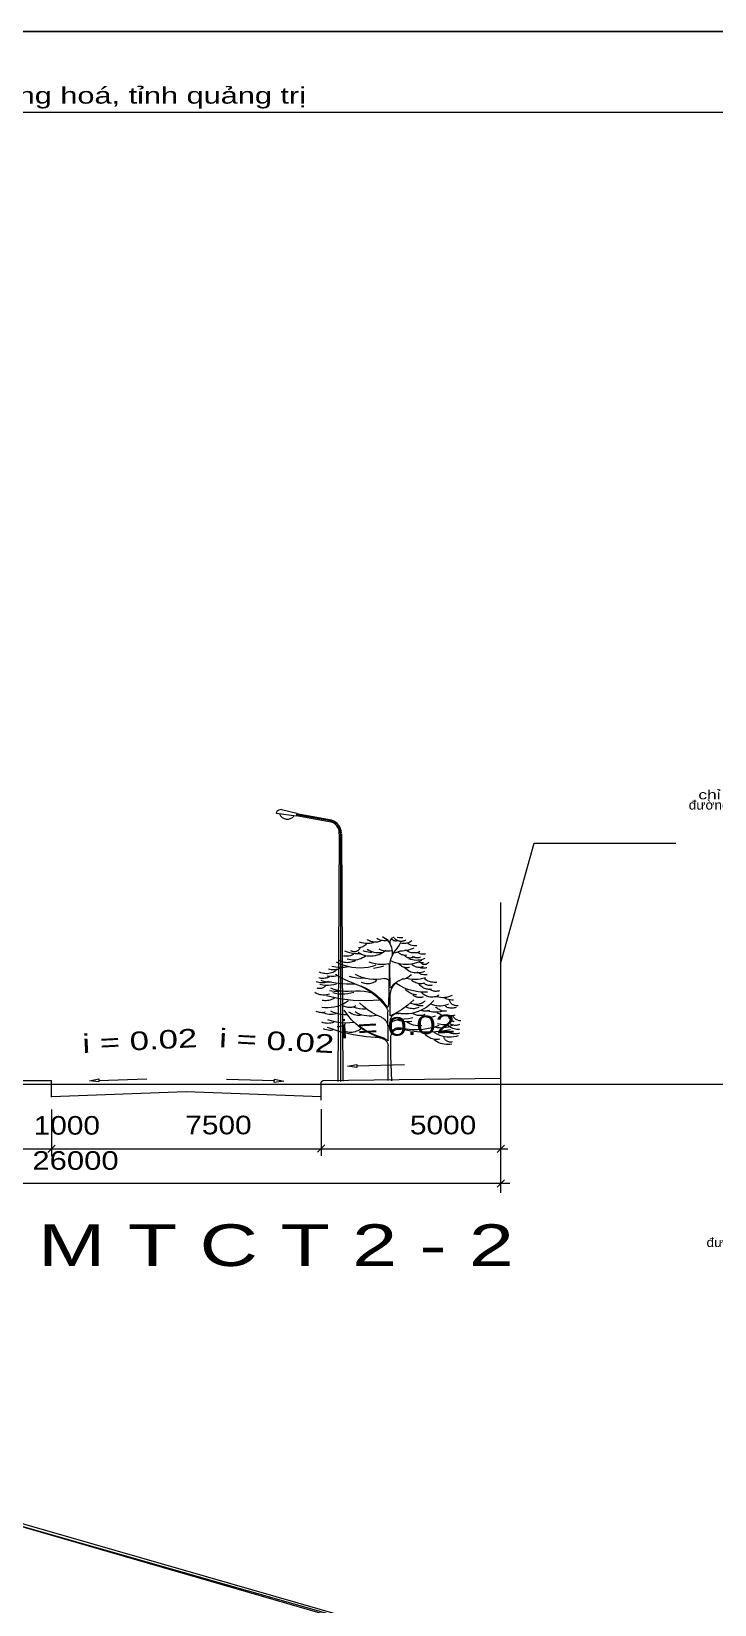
# Model space of a CAD drawing. Header units: metres. Extents: x 532950 to 537618, y 1849954 to 1853119.
# Drawn here: x 535561 to 535865, y 1851976 to 1852676 of the extents above; entities that cross this region are included whole.
import ezdxf

# ---------------------------------------------------------------- set-up
doc = ezdxf.new("R2010")
doc.units = ezdxf.units.M
doc.header["$LTSCALE"] = 3.1
for name, color, linetype, lineweight in [('1', 7, 'Continuous', 13), ('16', 7, 'Continuous', 13), ('2', 7, 'Continuous', 13), ('46', 7, 'Continuous', 13), ('55', 7, 'Continuous', 13), ('57', 7, 'Continuous', 13), ('58', 7, 'Continuous', 13), ('59', 7, 'Continuous', 13), ('60', 7, 'Continuous', 13)]:
    doc.layers.add(name, color=color, linetype=linetype, lineweight=lineweight)

msp = doc.modelspace()

# ---------------------------------------------------------------- linework, layer by layer
at = {"layer": '1'}
for p, q in [((535720.96, 1852250.75), (535720.83, 1852259.43)), ((535720.95, 1852238.28), (535720.95, 1852246.71)), ((535720.12, 1852227.23), (535720, 1852239.71)), ((535721.22, 1852231.49), (535721.12, 1852235.82))]:
    msp.add_line(p, q, dxfattribs=at)
for points in [[(535710.47, 1852269.9), (535710.09, 1852269.57), (535709.68, 1852269.27), (535709.24, 1852269), (535708.79, 1852268.77), (535708.32, 1852268.58), (535707.83, 1852268.43), (535707.33, 1852268.32), (535706.83, 1852268.25)], [(535713.65, 1852270.49), (535712.77, 1852270.3), (535711.87, 1852270.19), (535710.97, 1852270.15), (535710.06, 1852270.18), (535709.17, 1852270.29), (535708.28, 1852270.47), (535707.41, 1852270.73)], [(535716.83, 1852271.32), (535716.34, 1852271.12), (535715.83, 1852270.96), (535715.32, 1852270.86), (535714.8, 1852270.79), (535714.27, 1852270.77), (535713.75, 1852270.8), (535713.23, 1852270.88), (535712.71, 1852271), (535712.21, 1852271.16), (535711.73, 1852271.37), (535711.27, 1852271.62), (535710.83, 1852271.9)], [(535719.77, 1852271.55), (535719.23, 1852271.46), (535718.68, 1852271.42), (535718.13, 1852271.43), (535717.59, 1852271.49), (535717.05, 1852271.6), (535716.52, 1852271.75), (535716.01, 1852271.96), (535715.53, 1852272.2), (535715.06, 1852272.49)], [(535717.53, 1852273.32), (535718.21, 1852272.9), (535718.87, 1852272.47), (535719.53, 1852272.02)], [(535719.06, 1852272.49), (535719.63, 1852271.91), (535720.14, 1852271.28), (535720.59, 1852270.61), (535720.98, 1852269.9), (535721.3, 1852269.15), (535721.56, 1852268.39), (535721.75, 1852267.6), (535721.86, 1852266.79), (535721.9, 1852265.98), (535721.87, 1852265.17), (535721.77, 1852264.37)], [(535720.94, 1852270.49), (535720.94, 1852270.72), (535720.95, 1852270.94), (535720.99, 1852271.16), (535721.04, 1852271.38), (535721.12, 1852271.59), (535721.21, 1852271.8), (535721.32, 1852272), (535721.44, 1852272.18), (535721.59, 1852272.36), (535721.74, 1852272.52), (535721.92, 1852272.66), (535722.1, 1852272.79), (535722.29, 1852272.91), (535722.5, 1852273), (535722.71, 1852273.08)], [(535724.59, 1852271.55), (535724.39, 1852271.46), (535724.19, 1852271.4), (535723.98, 1852271.35), (535723.76, 1852271.32), (535723.55, 1852271.3), (535723.33, 1852271.31), (535723.12, 1852271.34), (535722.9, 1852271.39), (535722.7, 1852271.45), (535722.5, 1852271.54), (535722.31, 1852271.64), (535722.13, 1852271.76), (535721.96, 1852271.89), (535721.8, 1852272.04), (535721.66, 1852272.2), (535721.53, 1852272.37)], [(535728, 1852271.79), (535727.72, 1852271.61), (535727.43, 1852271.46), (535727.12, 1852271.34), (535726.81, 1852271.24), (535726.48, 1852271.17), (535726.16, 1852271.13), (535725.83, 1852271.12), (535725.5, 1852271.14), (535725.17, 1852271.18), (535724.85, 1852271.26), (535724.54, 1852271.36), (535724.23, 1852271.49), (535723.94, 1852271.64), (535723.66, 1852271.82), (535723.4, 1852272.02), (535723.16, 1852272.25), (535722.94, 1852272.49)], [(535725.53, 1852270.61), (535724.96, 1852269.45), (535724.3, 1852268.35), (535723.54, 1852267.32)], [(535726.59, 1852272.73), (535725.76, 1852272.69), (535724.94, 1852272.73), (535724.12, 1852272.85)], [(535730.71, 1852271.32), (535730.27, 1852271.03), (535729.82, 1852270.78), (535729.34, 1852270.57), (535728.85, 1852270.41), (535728.34, 1852270.29), (535727.83, 1852270.22), (535727.31, 1852270.19), (535726.79, 1852270.2), (535726.27, 1852270.27), (535725.77, 1852270.37)], [(535732.82, 1852269.2), (535732.15, 1852269.18), (535731.49, 1852269.23), (535730.82, 1852269.34), (535730.18, 1852269.51), (535729.55, 1852269.73), (535728.94, 1852270.02)], [(535714.68, 1852260.49), (535712.95, 1852259.96), (535711.19, 1852259.58), (535709.39, 1852259.34), (535707.58, 1852259.25), (535705.77, 1852259.32), (535703.98, 1852259.53), (535702.2, 1852259.9), (535700.47, 1852260.41), (535698.78, 1852261.07), (535697.16, 1852261.86)], [(535705.34, 1852262.44), (535704.79, 1852262.19), (535704.22, 1852261.99), (535703.64, 1852261.83), (535703.05, 1852261.72), (535702.45, 1852261.67), (535701.85, 1852261.66), (535701.25, 1852261.71), (535700.66, 1852261.81), (535700.08, 1852261.96), (535699.51, 1852262.16), (535698.96, 1852262.4), (535698.43, 1852262.69), (535697.93, 1852263.03)], [(535704.75, 1852265.37), (535704.23, 1852265.1), (535703.7, 1852264.89), (535703.14, 1852264.71), (535702.58, 1852264.59), (535702, 1852264.52), (535701.42, 1852264.49), (535700.85, 1852264.51), (535700.27, 1852264.59)], [(535707.89, 1852265.66), (535706.68, 1852265.58), (535705.47, 1852265.61), (535704.27, 1852265.76), (535703.09, 1852266.01), (535701.94, 1852266.37), (535700.83, 1852266.84)], [(535710.01, 1852264.59), (535709.37, 1852264.14), (535708.69, 1852263.75), (535707.97, 1852263.42), (535707.23, 1852263.16), (535706.47, 1852262.96), (535705.7, 1852262.83), (535704.92, 1852262.77), (535704.13, 1852262.78), (535703.35, 1852262.86), (535702.58, 1852263.01), (535701.83, 1852263.22)], [(535707.65, 1852268.14), (535707.53, 1852267.92), (535707.38, 1852267.71), (535707.23, 1852267.51), (535707.05, 1852267.33), (535706.86, 1852267.16), (535706.65, 1852267.01), (535706.44, 1852266.88), (535706.21, 1852266.77), (535705.97, 1852266.68), (535705.73, 1852266.61), (535705.48, 1852266.56), (535705.23, 1852266.54), (535704.97, 1852266.53), (535704.72, 1852266.55), (535704.47, 1852266.59), (535704.23, 1852266.65), (535703.99, 1852266.73), (535703.75, 1852266.84), (535703.53, 1852266.96)], [(535719.06, 1852267.08), (535718.37, 1852266.52), (535717.64, 1852266.03), (535716.86, 1852265.6), (535716.05, 1852265.23), (535715.22, 1852264.94), (535714.36, 1852264.73), (535713.48, 1852264.58), (535712.6, 1852264.52), (535711.71, 1852264.52), (535710.83, 1852264.61), (535709.96, 1852264.77), (535709.11, 1852265), (535708.28, 1852265.31), (535707.47, 1852265.69), (535706.71, 1852266.13)], [(535712.83, 1852266.25), (535712.03, 1852266.25), (535711.24, 1852266.33), (535710.46, 1852266.47), (535709.69, 1852266.68), (535708.94, 1852266.96)], [(535718, 1852266.25), (535717.17, 1852266.11), (535716.33, 1852266.03), (535715.48, 1852266.04), (535714.64, 1852266.11), (535713.81, 1852266.26), (535713, 1852266.48), (535712.2, 1852266.77), (535711.44, 1852267.12), (535710.71, 1852267.55)], [(535720.17, 1852261.11), (535718.74, 1852260.91), (535717.3, 1852260.84), (535715.86, 1852260.9), (535714.44, 1852261.09), (535713.03, 1852261.42), (535711.66, 1852261.87)], [(535721.62, 1852266.92), (535720.91, 1852266.79), (535720.2, 1852266.73), (535719.48, 1852266.73), (535718.77, 1852266.79), (535718.07, 1852266.91), (535717.37, 1852267.09), (535716.7, 1852267.32), (535716.05, 1852267.62)], [(535720.83, 1852259.43), (535720.86, 1852260.49), (535720.98, 1852261.55), (535721.2, 1852262.59), (535721.5, 1852263.61), (535721.89, 1852264.6), (535722.36, 1852265.55), (535722.91, 1852266.46), (535723.54, 1852267.32)], [(535734.94, 1852262.6), (535733.87, 1852262.07), (535732.76, 1852261.62), (535731.61, 1852261.27), (535730.44, 1852261.02), (535729.26, 1852260.87), (535728.06, 1852260.82), (535726.86, 1852260.87), (535725.68, 1852261.02), (535724.5, 1852261.27), (535723.36, 1852261.62), (535722.25, 1852262.07), (535721.18, 1852262.6)], [(535723.06, 1852266.02), (535723.89, 1852266.37), (535724.75, 1852266.65), (535725.62, 1852266.87), (535726.51, 1852267.01), (535727.41, 1852267.08)], [(535728.24, 1852264.96), (535727.87, 1852264.92), (535727.51, 1852264.92), (535727.14, 1852264.95), (535726.78, 1852265.01), (535726.43, 1852265.1), (535726.08, 1852265.22), (535725.75, 1852265.38), (535725.43, 1852265.56), (535725.13, 1852265.76), (535724.85, 1852266), (535724.59, 1852266.25)], [(535731.53, 1852268.14), (535730.75, 1852267.78), (535729.94, 1852267.5), (535729.11, 1852267.29), (535728.27, 1852267.14), (535727.41, 1852267.08)], [(535731.65, 1852264.25), (535731.4, 1852264.1), (535731.13, 1852263.98), (535730.86, 1852263.88), (535730.58, 1852263.8), (535730.29, 1852263.75), (535730, 1852263.73), (535729.71, 1852263.73), (535729.42, 1852263.76), (535729.13, 1852263.81), (535728.85, 1852263.89), (535728.58, 1852263.99), (535728.32, 1852264.12), (535728.07, 1852264.27), (535727.83, 1852264.44), (535727.61, 1852264.63), (535727.41, 1852264.84)], [(535734.23, 1852266.61), (535733.79, 1852266.4), (535733.32, 1852266.23), (535732.85, 1852266.11), (535732.36, 1852266.02), (535731.87, 1852265.98), (535731.38, 1852265.98), (535730.89, 1852266.02), (535730.41, 1852266.11), (535729.93, 1852266.23), (535729.47, 1852266.4), (535729.02, 1852266.6), (535728.59, 1852266.84)], [(535736.47, 1852263.54), (535735.71, 1852263.24), (535734.93, 1852263), (535734.13, 1852262.83), (535733.31, 1852262.73), (535732.5, 1852262.7), (535731.68, 1852262.75), (535730.87, 1852262.86), (535730.07, 1852263.05), (535729.29, 1852263.31)], [(535734.47, 1852264.02), (535734.15, 1852263.92), (535733.82, 1852263.85), (535733.49, 1852263.81), (535733.15, 1852263.8), (535732.82, 1852263.82), (535732.48, 1852263.86), (535732.16, 1852263.93), (535731.84, 1852264.03), (535731.53, 1852264.16), (535731.23, 1852264.31), (535730.94, 1852264.49)], [(535736.71, 1852265.55), (535736.32, 1852265.47), (535735.93, 1852265.42), (535735.54, 1852265.41), (535735.15, 1852265.43), (535734.76, 1852265.48), (535734.38, 1852265.57), (535734, 1852265.69), (535733.64, 1852265.84), (535733.29, 1852266.02)], [(535735.82, 1852261.62), (535735.45, 1852261.6), (535735.07, 1852261.61), (535734.71, 1852261.65), (535734.34, 1852261.72), (535733.98, 1852261.82), (535733.63, 1852261.95)], [(535738.12, 1852261.9), (535738.02, 1852261.74), (535737.91, 1852261.59), (535737.79, 1852261.45), (535737.65, 1852261.33), (535737.51, 1852261.21), (535737.36, 1852261.11), (535737.19, 1852261.02), (535737.02, 1852260.95), (535736.85, 1852260.89), (535736.67, 1852260.85), (535736.49, 1852260.83), (535736.3, 1852260.82), (535736.12, 1852260.82), (535735.93, 1852260.85), (535735.75, 1852260.89), (535735.58, 1852260.94), (535735.41, 1852261.01), (535735.24, 1852261.1), (535735.09, 1852261.2), (535734.94, 1852261.31)], [(535694.1, 1852255.41), (535693.6, 1852255.17), (535693.08, 1852254.98), (535692.55, 1852254.83), (535692.01, 1852254.73), (535691.46, 1852254.67), (535690.9, 1852254.66), (535690.35, 1852254.69), (535689.81, 1852254.77), (535689.27, 1852254.9)], [(535697.48, 1852258.67), (535697.02, 1852258.27), (535696.53, 1852257.91), (535696.01, 1852257.6), (535695.47, 1852257.33), (535694.9, 1852257.11), (535694.32, 1852256.94), (535693.72, 1852256.82), (535693.12, 1852256.76), (535692.51, 1852256.74), (535691.91, 1852256.78), (535691.31, 1852256.87), (535690.72, 1852257.01), (535690.14, 1852257.2), (535689.59, 1852257.44)], [(535697.53, 1852255.79), (535696.03, 1852255.58), (535694.52, 1852255.52), (535693.02, 1852255.6)], [(535699.18, 1852259.41), (535698.66, 1852259.13), (535698.13, 1852258.89), (535697.57, 1852258.7), (535697, 1852258.56), (535696.42, 1852258.46), (535695.84, 1852258.42), (535695.25, 1852258.44), (535694.66, 1852258.5), (535694.09, 1852258.61), (535693.52, 1852258.78)], [(535702.48, 1852259.8), (535700.61, 1852259.57), (535698.72, 1852259.53), (535696.84, 1852259.67), (535694.99, 1852259.99)], [(535705.24, 1852252.31), (535702.27, 1852253.45), (535699.39, 1852254.81), (535696.63, 1852256.38)], [(535709.66, 1852254.71), (535707.94, 1852254.68), (535706.22, 1852254.8), (535704.53, 1852255.06), (535702.86, 1852255.47)], [(535718.42, 1852254.58), (535716.78, 1852254.32), (535715.12, 1852254.2), (535713.47, 1852254.22), (535711.81, 1852254.38), (535710.18, 1852254.69), (535708.58, 1852255.13), (535707.03, 1852255.71), (535705.53, 1852256.42)], [(535717.99, 1852260.1), (535716.53, 1852259.64), (535715.04, 1852259.32), (535713.51, 1852259.13)], [(535718.42, 1852254.58), (535718.58, 1852254.61), (535718.74, 1852254.62), (535718.9, 1852254.61), (535719.06, 1852254.6), (535719.22, 1852254.57), (535719.38, 1852254.52), (535719.53, 1852254.46), (535719.68, 1852254.39), (535719.82, 1852254.31), (535719.95, 1852254.21), (535720.07, 1852254.1), (535720.18, 1852253.99), (535720.28, 1852253.86), (535720.37, 1852253.73), (535720.45, 1852253.58), (535720.52, 1852253.43)], [(535720.17, 1852261.11), (535720.19, 1852261.11), (535720.22, 1852261.11), (535720.25, 1852261.11), (535720.28, 1852261.11), (535720.31, 1852261.1), (535720.33, 1852261.1), (535720.36, 1852261.09), (535720.39, 1852261.07), (535720.41, 1852261.06), (535720.43, 1852261.04), (535720.45, 1852261.02), (535720.47, 1852261), (535720.49, 1852260.98), (535720.51, 1852260.95), (535720.52, 1852260.93), (535720.53, 1852260.9), (535720.54, 1852260.87), (535720.54, 1852260.85), (535720.55, 1852260.82), (535720.55, 1852260.79)], [(535720.55, 1852260.79), (535720.5, 1852256.21), (535720.43, 1852251.62), (535720.36, 1852247.04)], [(535729.65, 1852259.54), (535729.25, 1852259.46), (535728.86, 1852259.41), (535728.45, 1852259.39), (535728.05, 1852259.41), (535727.65, 1852259.47), (535727.26, 1852259.56), (535726.88, 1852259.68), (535726.51, 1852259.84), (535726.16, 1852260.03), (535725.82, 1852260.25), (535725.5, 1852260.5), (535725.21, 1852260.77), (535724.94, 1852261.07)], [(535730.32, 1852256.36), (535730.01, 1852256), (535729.67, 1852255.67), (535729.31, 1852255.37), (535728.92, 1852255.11), (535728.52, 1852254.87), (535728.09, 1852254.67), (535727.65, 1852254.51), (535727.2, 1852254.39), (535726.74, 1852254.3), (535726.27, 1852254.25)], [(535736.22, 1852257.73), (535735.6, 1852257.49), (535734.96, 1852257.29), (535734.31, 1852257.16), (535733.65, 1852257.07), (535732.98, 1852257.05), (535732.32, 1852257.08), (535731.66, 1852257.17), (535731, 1852257.31), (535730.37, 1852257.51), (535729.75, 1852257.77), (535729.16, 1852258.07), (535728.59, 1852258.43), (535728.06, 1852258.83), (535727.56, 1852259.27)], [(535736.71, 1852254.9), (535735.56, 1852254.55), (535734.39, 1852254.3), (535733.2, 1852254.15), (535732, 1852254.12), (535730.8, 1852254.19), (535729.62, 1852254.37), (535728.45, 1852254.66)], [(535735.74, 1852259.92), (535735.38, 1852259.78), (535735, 1852259.67), (535734.62, 1852259.59), (535734.24, 1852259.54), (535733.85, 1852259.53), (535733.46, 1852259.55), (535733.07, 1852259.61), (535732.7, 1852259.7), (535732.33, 1852259.83), (535731.97, 1852259.98), (535731.63, 1852260.17), (535731.3, 1852260.38), (535731, 1852260.63), (535730.72, 1852260.89)], [(535737.41, 1852256.25), (535736.92, 1852256.2), (535736.42, 1852256.2), (535735.93, 1852256.24), (535735.44, 1852256.33), (535734.96, 1852256.45), (535734.5, 1852256.62), (535734.05, 1852256.82), (535733.62, 1852257.07), (535733.21, 1852257.35), (535732.82, 1852257.66)], [(535737.29, 1852259.42), (535736.95, 1852259.31), (535736.6, 1852259.22), (535736.24, 1852259.17), (535735.87, 1852259.15), (535735.51, 1852259.16), (535735.15, 1852259.21), (535734.8, 1852259.29), (535734.45, 1852259.4), (535734.12, 1852259.54)], [(535694.04, 1852247.63), (535693.44, 1852247.44), (535692.83, 1852247.3), (535692.2, 1852247.22), (535691.58, 1852247.19), (535690.95, 1852247.21), (535690.32, 1852247.28), (535689.71, 1852247.41), (535689.11, 1852247.58), (535688.52, 1852247.81), (535687.96, 1852248.09), (535687.42, 1852248.41)], [(535693.59, 1852253.31), (535693, 1852253.08), (535692.39, 1852252.89), (535691.76, 1852252.76), (535691.13, 1852252.69), (535690.49, 1852252.67), (535689.86, 1852252.7), (535689.23, 1852252.79), (535688.61, 1852252.93), (535688, 1852253.12)], [(535692.25, 1852251.4), (535692.04, 1852251.16), (535691.8, 1852250.94), (535691.54, 1852250.74), (535691.27, 1852250.57), (535690.98, 1852250.42), (535690.68, 1852250.3), (535690.37, 1852250.21), (535690.05, 1852250.14), (535689.73, 1852250.11), (535689.4, 1852250.1), (535689.08, 1852250.12), (535688.76, 1852250.17), (535688.44, 1852250.25)], [(535697.14, 1852252.16), (535695.93, 1852251.84), (535694.7, 1852251.63), (535693.45, 1852251.54), (535692.19, 1852251.55), (535690.95, 1852251.67), (535689.71, 1852251.91)], [(535694.67, 1852253.12), (535694.03, 1852253.03), (535693.39, 1852253.01), (535692.74, 1852253.04), (535692.11, 1852253.13), (535691.48, 1852253.28), (535690.87, 1852253.49), (535690.29, 1852253.75)], [(535705.4, 1852252.1), (535701.59, 1852252.04), (535697.78, 1852252.36), (535694.03, 1852253.05)], [(535699.3, 1852248.99), (535698.25, 1852248.84), (535697.19, 1852248.79), (535696.13, 1852248.83), (535695.08, 1852248.96), (535694.04, 1852249.19)], [(535703.97, 1852248.99), (535702.38, 1852248.87), (535700.79, 1852248.89), (535699.21, 1852249.05), (535697.64, 1852249.35), (535696.11, 1852249.79), (535694.62, 1852250.36)], [(535704.75, 1852248.41), (535703.44, 1852248.05), (535702.11, 1852247.81), (535700.77, 1852247.67), (535699.41, 1852247.64), (535698.06, 1852247.72), (535696.72, 1852247.91), (535695.4, 1852248.21)], [(535703.97, 1852248.99), (535705.78, 1852249.14), (535707.59, 1852249.13), (535709.39, 1852248.97), (535711.18, 1852248.67), (535712.93, 1852248.21)], [(535705.24, 1852252.31), (535707.65, 1852251.37), (535709.97, 1852250.2), (535712.17, 1852248.82), (535714.24, 1852247.25), (535716.15, 1852245.49), (535717.89, 1852243.56), (535719.44, 1852241.49)], [(535707.96, 1852251.36), (535709.93, 1852250.49), (535711.81, 1852249.45), (535713.59, 1852248.25), (535715.26, 1852246.9), (535716.81, 1852245.41), (535718.22, 1852243.8), (535719.49, 1852242.06)], [(535715.07, 1852253.87), (535714.68, 1852253.52), (535714.26, 1852253.21), (535713.81, 1852252.93), (535713.34, 1852252.7), (535712.84, 1852252.52), (535712.34, 1852252.37), (535711.82, 1852252.27), (535711.3, 1852252.22), (535710.77, 1852252.22), (535710.25, 1852252.26), (535709.73, 1852252.35), (535709.23, 1852252.49), (535708.73, 1852252.67), (535708.26, 1852252.89)], [(535720.95, 1852246.71), (535720.98, 1852247.43), (535721.08, 1852248.13), (535721.23, 1852248.83), (535721.45, 1852249.51), (535721.72, 1852250.17), (535722.05, 1852250.8), (535722.44, 1852251.4), (535722.88, 1852251.96), (535723.36, 1852252.49), (535723.89, 1852252.96), (535724.46, 1852253.4), (535725.06, 1852253.77), (535725.7, 1852254.1), (535726.36, 1852254.37)], [(535721.56, 1852250.6), (535721.55, 1852250.57), (535721.53, 1852250.55), (535721.51, 1852250.53), (535721.49, 1852250.51), (535721.47, 1852250.49), (535721.45, 1852250.48), (535721.42, 1852250.46), (535721.4, 1852250.45), (535721.37, 1852250.44), (535721.34, 1852250.44), (535721.31, 1852250.43), (535721.29, 1852250.43), (535721.26, 1852250.43), (535721.23, 1852250.44), (535721.2, 1852250.44), (535721.18, 1852250.45), (535721.15, 1852250.46), (535721.12, 1852250.47), (535721.1, 1852250.49), (535721.08, 1852250.5), (535721.06, 1852250.52), (535721.04, 1852250.54), (535721.02, 1852250.57), (535721, 1852250.59), (535720.99, 1852250.61), (535720.98, 1852250.64), (535720.97, 1852250.67), (535720.96, 1852250.69), (535720.96, 1852250.72), (535720.96, 1852250.75)], [(535721.56, 1852250.6), (535721.89, 1852251.13), (535722.27, 1852251.63), (535722.68, 1852252.1), (535723.14, 1852252.52), (535723.64, 1852252.9), (535724.16, 1852253.24), (535724.72, 1852253.53), (535725.3, 1852253.77)], [(535737.61, 1852248.51), (535735.51, 1852248.51), (535733.42, 1852248.7), (535731.35, 1852249.07), (535729.33, 1852249.64), (535727.36, 1852250.39), (535725.48, 1852251.31), (535723.68, 1852252.4)], [(535732.75, 1852247.37), (535732.18, 1852247.41), (535731.62, 1852247.5), (535731.07, 1852247.64), (535730.53, 1852247.82), (535730.01, 1852248.05), (535729.52, 1852248.32), (535729.04, 1852248.63), (535728.6, 1852248.99), (535728.19, 1852249.38), (535727.81, 1852249.8)], [(535736.23, 1852252.48), (535735.69, 1852252.36), (535735.14, 1852252.3), (535734.59, 1852252.28), (535734.04, 1852252.31), (535733.49, 1852252.39), (535732.96, 1852252.53), (535732.43, 1852252.7), (535731.93, 1852252.93), (535731.45, 1852253.19), (535730.99, 1852253.5), (535730.56, 1852253.85)], [(535739.23, 1852249.8), (535738.74, 1852249.77), (535738.25, 1852249.77), (535737.76, 1852249.81), (535737.28, 1852249.9), (535736.81, 1852250.02), (535736.35, 1852250.19), (535735.9, 1852250.39), (535735.47, 1852250.63), (535735.07, 1852250.91), (535734.69, 1852251.21), (535734.33, 1852251.55), (535734.01, 1852251.92), (535733.72, 1852252.31)], [(535742.71, 1852247.13), (535742.19, 1852246.88), (535741.66, 1852246.67), (535741.11, 1852246.51), (535740.55, 1852246.4), (535739.98, 1852246.34), (535739.41, 1852246.33), (535738.84, 1852246.37), (535738.27, 1852246.47), (535737.72, 1852246.61), (535737.18, 1852246.8), (535736.66, 1852247.04), (535736.16, 1852247.32), (535735.7, 1852247.65), (535735.26, 1852248.02), (535734.85, 1852248.43)], [(535739.71, 1852251.59), (535739.37, 1852251.52), (535739.03, 1852251.48), (535738.69, 1852251.47), (535738.35, 1852251.49), (535738.01, 1852251.54), (535737.67, 1852251.62), (535737.35, 1852251.73), (535737.03, 1852251.86), (535736.73, 1852252.02), (535736.44, 1852252.2), (535736.16, 1852252.41), (535735.91, 1852252.64)], [(535741.76, 1852252.89), (535741.11, 1852252.85), (535740.46, 1852252.86), (535739.82, 1852252.92), (535739.19, 1852253.05), (535738.56, 1852253.23), (535737.96, 1852253.46), (535737.38, 1852253.74), (535736.83, 1852254.07), (535736.3, 1852254.45)], [(535742.95, 1852249.16), (535742.58, 1852249.04), (535742.21, 1852248.96), (535741.82, 1852248.91), (535741.44, 1852248.89), (535741.05, 1852248.9), (535740.67, 1852248.95), (535740.29, 1852249.03), (535739.92, 1852249.14), (535739.56, 1852249.28), (535739.22, 1852249.46), (535738.89, 1852249.66), (535738.58, 1852249.88)], [(535702.41, 1852244.7), (535701.26, 1852243.91), (535700.04, 1852243.23), (535698.77, 1852242.66), (535697.45, 1852242.21), (535696.09, 1852241.87), (535694.71, 1852241.66), (535693.32, 1852241.58), (535691.92, 1852241.62), (535690.53, 1852241.78)], [(535696.38, 1852246.07), (535695.88, 1852245.74), (535695.36, 1852245.45), (535694.82, 1852245.21), (535694.26, 1852245.02), (535693.68, 1852244.87), (535693.09, 1852244.77), (535692.5, 1852244.73), (535691.9, 1852244.74), (535691.31, 1852244.79), (535690.73, 1852244.9)], [(535716.53, 1852245), (535710.51, 1852244.67), (535704.47, 1852244.87), (535698.48, 1852245.6), (535692.58, 1852246.86)], [(535705.74, 1852242.44), (535705.27, 1852242.21), (535704.78, 1852242.02), (535704.27, 1852241.87), (535703.76, 1852241.77), (535703.24, 1852241.72), (535702.71, 1852241.71), (535702.18, 1852241.75), (535701.66, 1852241.83), (535701.15, 1852241.96), (535700.66, 1852242.13), (535700.18, 1852242.34)], [(535709.97, 1852241), (535708.62, 1852241.03), (535707.29, 1852241.19), (535705.97, 1852241.47), (535704.69, 1852241.86)], [(535717.07, 1852237.35), (535714.93, 1852238.31), (535712.88, 1852239.44), (535710.93, 1852240.74), (535709.09, 1852242.19), (535707.38, 1852243.79)], [(535719.44, 1852241.49), (535719.58, 1852241.26), (535719.7, 1852241.02), (535719.81, 1852240.77), (535719.89, 1852240.51), (535719.95, 1852240.24), (535719.98, 1852239.98), (535720, 1852239.71)], [(535720.08, 1852242.21), (535720.07, 1852242.18), (535720.07, 1852242.15), (535720.06, 1852242.13), (535720.05, 1852242.1), (535720.03, 1852242.08), (535720.02, 1852242.05), (535720, 1852242.03), (535719.98, 1852242.01), (535719.96, 1852241.99), (535719.94, 1852241.97), (535719.91, 1852241.96), (535719.89, 1852241.95), (535719.86, 1852241.93), (535719.84, 1852241.93), (535719.81, 1852241.92), (535719.78, 1852241.92), (535719.75, 1852241.92), (535719.72, 1852241.92), (535719.69, 1852241.92), (535719.67, 1852241.93), (535719.64, 1852241.94), (535719.61, 1852241.95), (535719.59, 1852241.96), (535719.57, 1852241.98), (535719.54, 1852242), (535719.52, 1852242.02), (535719.5, 1852242.04), (535719.49, 1852242.06)], [(535720.36, 1852247.04), (535720.31, 1852245.43), (535720.21, 1852243.82), (535720.08, 1852242.21)], [(535731.53, 1852245.11), (535728.86, 1852242.8), (535725.99, 1852240.74), (535722.95, 1852238.95)], [(535740.39, 1852244.9), (535739.43, 1852243.82), (535738.38, 1852242.82), (535737.25, 1852241.92), (535736.04, 1852241.13), (535734.77, 1852240.45), (535733.44, 1852239.88), (535732.06, 1852239.43), (535730.65, 1852239.11), (535729.22, 1852238.91), (535727.78, 1852238.84), (535726.33, 1852238.89), (535724.9, 1852239.08)], [(535733.8, 1852241.7), (535733.27, 1852241.51), (535732.73, 1852241.35), (535732.17, 1852241.25), (535731.61, 1852241.19), (535731.04, 1852241.18), (535730.48, 1852241.22), (535729.92, 1852241.3), (535729.37, 1852241.44), (535728.83, 1852241.62), (535728.31, 1852241.84), (535727.81, 1852242.11)], [(535736.55, 1852244.54), (535736.16, 1852244.22), (535735.74, 1852243.94), (535735.29, 1852243.69), (535734.83, 1852243.49), (535734.35, 1852243.32), (535733.86, 1852243.19), (535733.36, 1852243.11), (535732.85, 1852243.07), (535732.35, 1852243.08), (535731.84, 1852243.12), (535731.34, 1852243.21), (535730.85, 1852243.34), (535730.38, 1852243.52), (535729.92, 1852243.73)], [(535735.74, 1852246.4), (535735.38, 1852246.28), (535735.01, 1852246.2), (535734.64, 1852246.14), (535734.26, 1852246.12), (535733.88, 1852246.12), (535733.5, 1852246.17), (535733.13, 1852246.24), (535732.76, 1852246.34), (535732.4, 1852246.47), (535732.06, 1852246.64), (535731.73, 1852246.83), (535731.42, 1852247.05), (535731.13, 1852247.29)], [(535735.66, 1852242.51), (535735.19, 1852242.46), (535734.72, 1852242.44), (535734.25, 1852242.46), (535733.78, 1852242.52), (535733.32, 1852242.61), (535732.87, 1852242.75), (535732.43, 1852242.92)], [(535747.01, 1852243.15), (535746.18, 1852242.84), (535745.32, 1852242.61), (535744.45, 1852242.45), (535743.56, 1852242.37), (535742.67, 1852242.37), (535741.79, 1852242.45), (535740.91, 1852242.61), (535740.06, 1852242.84), (535739.22, 1852243.15)], [(535746.04, 1852240.03), (535745.56, 1852240.01), (535745.08, 1852240.03), (535744.61, 1852240.09), (535744.14, 1852240.2), (535743.69, 1852240.34), (535743.25, 1852240.53), (535742.82, 1852240.75), (535742.42, 1852241.01), (535742.04, 1852241.3), (535741.69, 1852241.62), (535741.37, 1852241.98)], [(535748.62, 1852247.05), (535747.79, 1852246.69), (535746.93, 1852246.42), (535746.04, 1852246.22), (535745.15, 1852246.11), (535744.25, 1852246.08), (535743.34, 1852246.13), (535742.45, 1852246.27), (535741.57, 1852246.48)], [(535749.18, 1852245.02), (535748.44, 1852245.03), (535747.7, 1852245.1), (535746.97, 1852245.23), (535746.26, 1852245.42), (535745.56, 1852245.68), (535744.89, 1852246)], [(535750.32, 1852241.78), (535749.91, 1852241.63), (535749.48, 1852241.51), (535749.05, 1852241.44), (535748.6, 1852241.4), (535748.16, 1852241.39), (535747.72, 1852241.43), (535747.28, 1852241.51), (535746.86, 1852241.62), (535746.44, 1852241.77), (535746.04, 1852241.95), (535745.65, 1852242.17)], [(535751.21, 1852242.43), (535750.89, 1852242.42), (535750.57, 1852242.43), (535750.25, 1852242.47), (535749.94, 1852242.53), (535749.63, 1852242.63), (535749.34, 1852242.75), (535749.05, 1852242.89), (535748.78, 1852243.06), (535748.52, 1852243.25), (535748.29, 1852243.47), (535748.07, 1852243.7), (535747.87, 1852243.95), (535747.7, 1852244.22), (535747.55, 1852244.51), (535747.42, 1852244.8), (535747.32, 1852245.11)], [(535692.02, 1852239.56), (535691.52, 1852239.47), (535691.02, 1852239.41), (535690.52, 1852239.4), (535690.02, 1852239.43), (535689.52, 1852239.5), (535689.03, 1852239.61), (535688.55, 1852239.76), (535688.08, 1852239.94)], [(535695.95, 1852235.14), (535695.3, 1852234.93), (535694.63, 1852234.78), (535693.95, 1852234.69), (535693.27, 1852234.66), (535692.58, 1852234.69), (535691.9, 1852234.78), (535691.23, 1852234.93), (535690.58, 1852235.14)], [(535696.91, 1852238.89), (535696.16, 1852238.71), (535695.39, 1852238.61), (535694.61, 1852238.58), (535693.84, 1852238.62), (535693.07, 1852238.73), (535692.31, 1852238.9), (535691.58, 1852239.15), (535690.87, 1852239.46)], [(535705.07, 1852235.05), (535703.09, 1852234.83), (535701.09, 1852234.77), (535699.1, 1852234.88), (535697.12, 1852235.16), (535695.17, 1852235.6), (535693.27, 1852236.2)], [(535701.81, 1852238.5), (535700.57, 1852238.5), (535699.33, 1852238.6), (535698.11, 1852238.81), (535696.91, 1852239.12), (535695.74, 1852239.53), (535694.61, 1852240.04)], [(535701.14, 1852234.57), (535700.83, 1852234.29), (535700.51, 1852234.03), (535700.16, 1852233.81), (535699.8, 1852233.61), (535699.42, 1852233.45), (535699.03, 1852233.32), (535698.63, 1852233.22), (535698.22, 1852233.15), (535697.81, 1852233.12), (535697.39, 1852233.13)], [(535717.45, 1852228.04), (535714.9, 1852228.87), (535712.44, 1852229.94), (535710.09, 1852231.23), (535707.86, 1852232.72), (535705.77, 1852234.41), (535703.85, 1852236.29), (535702.11, 1852238.33), (535700.56, 1852240.52)], [(535707.76, 1852238.12), (535707.07, 1852238.12), (535706.39, 1852238.17), (535705.71, 1852238.29), (535705.04, 1852238.45), (535704.39, 1852238.68), (535703.76, 1852238.95), (535703.15, 1852239.28), (535702.58, 1852239.66)], [(535714.96, 1852238.22), (535713.87, 1852237.99), (535712.77, 1852237.87), (535711.66, 1852237.85), (535710.55, 1852237.93), (535709.46, 1852238.1), (535708.38, 1852238.37), (535707.33, 1852238.74), (535706.32, 1852239.2), (535705.36, 1852239.75)], [(535717.07, 1852237.35), (535717.46, 1852237.17), (535717.83, 1852236.96), (535718.18, 1852236.72), (535718.51, 1852236.45), (535718.81, 1852236.14), (535719.09, 1852235.81), (535719.33, 1852235.46), (535719.54, 1852235.09), (535719.71, 1852234.7), (535719.85, 1852234.29), (535719.96, 1852233.88), (535720.02, 1852233.46), (535720.05, 1852233.03)], [(535721.5, 1852238.05), (535721.48, 1852238.03), (535721.45, 1852238.01), (535721.43, 1852238), (535721.4, 1852237.98), (535721.38, 1852237.97), (535721.35, 1852237.97), (535721.32, 1852237.96), (535721.3, 1852237.96), (535721.27, 1852237.96), (535721.24, 1852237.96), (535721.21, 1852237.96), (535721.19, 1852237.97), (535721.16, 1852237.98), (535721.13, 1852237.99), (535721.11, 1852238), (535721.09, 1852238.02), (535721.06, 1852238.03), (535721.04, 1852238.05), (535721.02, 1852238.07), (535721.01, 1852238.1), (535720.99, 1852238.12), (535720.98, 1852238.14), (535720.97, 1852238.17), (535720.96, 1852238.2), (535720.96, 1852238.22), (535720.95, 1852238.25), (535720.95, 1852238.28)], [(535721.11, 1852234.76), (535721.46, 1852235.08), (535721.84, 1852235.36), (535722.23, 1852235.61), (535722.65, 1852235.82), (535723.09, 1852236), (535723.53, 1852236.14), (535723.99, 1852236.25), (535724.46, 1852236.31), (535724.93, 1852236.34), (535725.4, 1852236.32)], [(535721.12, 1852235.82), (535721.12, 1852236.11), (535721.16, 1852236.39), (535721.21, 1852236.67), (535721.29, 1852236.94), (535721.4, 1852237.21), (535721.52, 1852237.46), (535721.67, 1852237.71), (535721.84, 1852237.94), (535722.03, 1852238.15), (535722.24, 1852238.34), (535722.46, 1852238.52), (535722.7, 1852238.68), (535722.95, 1852238.81), (535723.21, 1852238.92), (535723.49, 1852239.01), (535723.76, 1852239.07), (535724.05, 1852239.11), (535724.33, 1852239.13), (535724.62, 1852239.11), (535724.9, 1852239.08)], [(535721.5, 1852238.05), (535721.78, 1852238.3), (535722.09, 1852238.53), (535722.42, 1852238.72), (535722.76, 1852238.89), (535723.12, 1852239.03), (535723.48, 1852239.14), (535723.86, 1852239.21), (535724.24, 1852239.25), (535724.62, 1852239.26), (535725, 1852239.23), (535725.38, 1852239.17), (535725.75, 1852239.07), (535726.11, 1852238.95)], [(535730.65, 1852235.54), (535729.76, 1852235.4), (535728.85, 1852235.34), (535727.95, 1852235.35), (535727.04, 1852235.43), (535726.15, 1852235.59), (535725.28, 1852235.82), (535724.42, 1852236.13)], [(535731.04, 1852237.1), (535729.18, 1852236.73), (535727.29, 1852236.47), (535725.4, 1852236.32)], [(535742.71, 1852233.65), (535740.4, 1852232.87), (535738.03, 1852232.29), (535735.62, 1852231.93), (535733.18, 1852231.77), (535730.74, 1852231.83), (535728.31, 1852232.1), (535725.92, 1852232.58)], [(535735.13, 1852233.59), (535734.18, 1852233.55), (535733.23, 1852233.58), (535732.28, 1852233.7), (535731.35, 1852233.9), (535730.44, 1852234.18), (535729.56, 1852234.53), (535728.71, 1852234.96)], [(535736.5, 1852238.66), (535736.11, 1852238.48), (535735.71, 1852238.32), (535735.3, 1852238.21), (535734.88, 1852238.13), (535734.45, 1852238.08), (535734.02, 1852238.08), (535733.6, 1852238.11), (535733.18, 1852238.18), (535732.76, 1852238.28), (535732.36, 1852238.43), (535731.97, 1852238.6), (535731.59, 1852238.81), (535731.24, 1852239.05)], [(535738.44, 1852240.42), (535738.11, 1852240.28), (535737.77, 1852240.17), (535737.41, 1852240.09), (535737.05, 1852240.04), (535736.69, 1852240.03), (535736.33, 1852240.04), (535735.97, 1852240.09), (535735.62, 1852240.17), (535735.27, 1852240.28), (535734.94, 1852240.42)], [(535741.17, 1852237.88), (535740.63, 1852237.67), (535740.07, 1852237.5), (535739.51, 1852237.38), (535738.93, 1852237.3), (535738.35, 1852237.28), (535737.77, 1852237.3), (535737.19, 1852237.38), (535736.62, 1852237.5), (535736.06, 1852237.67), (535735.52, 1852237.88)], [(535744.09, 1852240.03), (535743.3, 1852239.81), (535742.5, 1852239.66), (535741.68, 1852239.58), (535740.86, 1852239.57), (535740.05, 1852239.63), (535739.24, 1852239.76), (535738.44, 1852239.96), (535737.67, 1852240.22)], [(535748.54, 1852233.74), (535747.68, 1852233.34), (535746.78, 1852233.02), (535745.86, 1852232.79), (535744.92, 1852232.63), (535743.97, 1852232.57), (535743.02, 1852232.59), (535742.07, 1852232.7), (535741.14, 1852232.89), (535740.23, 1852233.17)], [(535749.74, 1852238.27), (535748.87, 1852238.07), (535747.98, 1852237.94), (535747.09, 1852237.89), (535746.19, 1852237.92), (535745.3, 1852238.03), (535744.43, 1852238.22), (535743.57, 1852238.49), (535742.74, 1852238.83), (535741.95, 1852239.25)], [(535747.87, 1852234.51), (535747.17, 1852234.3), (535746.46, 1852234.15), (535745.73, 1852234.06), (535745.01, 1852234.03), (535744.28, 1852234.06), (535743.55, 1852234.15), (535742.84, 1852234.3), (535742.14, 1852234.51)], [(535751.88, 1852231.93), (535751.26, 1852231.91), (535750.64, 1852231.94), (535750.03, 1852232.03), (535749.43, 1852232.17), (535748.84, 1852232.37), (535748.27, 1852232.61), (535747.72, 1852232.91), (535747.21, 1852233.26), (535746.73, 1852233.65)], [(535749.55, 1852235.35), (535749.27, 1852235.41), (535749.01, 1852235.49), (535748.75, 1852235.6), (535748.5, 1852235.73), (535748.27, 1852235.88), (535748.04, 1852236.06), (535747.84, 1852236.25), (535747.65, 1852236.45), (535747.48, 1852236.68), (535747.33, 1852236.91), (535747.2, 1852237.16), (535747.1, 1852237.42), (535747.01, 1852237.69)], [(535751.88, 1852234.13), (535751.53, 1852233.99), (535751.17, 1852233.88), (535750.8, 1852233.8), (535750.42, 1852233.75), (535750.04, 1852233.74), (535749.67, 1852233.75), (535749.29, 1852233.8), (535748.92, 1852233.89), (535748.56, 1852234), (535748.21, 1852234.14), (535747.87, 1852234.32)], [(535752.47, 1852235.74), (535752.11, 1852235.76), (535751.75, 1852235.81), (535751.4, 1852235.89), (535751.06, 1852236.01), (535750.73, 1852236.15), (535750.42, 1852236.32), (535750.12, 1852236.53), (535749.84, 1852236.75), (535749.58, 1852237), (535749.35, 1852237.28), (535749.14, 1852237.57), (535748.96, 1852237.88)], [(535695.47, 1852231.59), (535694.76, 1852231.53), (535694.04, 1852231.53), (535693.32, 1852231.59), (535692.62, 1852231.72), (535691.92, 1852231.91), (535691.25, 1852232.17)], [(535716.3, 1852228.23), (535710.4, 1852228.63), (535704.55, 1852229.51), (535698.79, 1852230.89), (535693.17, 1852232.74)], [(535708.24, 1852232.45), (535707.73, 1852232.04), (535707.18, 1852231.68), (535706.6, 1852231.37), (535706, 1852231.11), (535705.38, 1852230.9), (535704.74, 1852230.74), (535704.09, 1852230.65), (535703.43, 1852230.61), (535702.78, 1852230.62), (535702.12, 1852230.7), (535701.48, 1852230.83), (535700.85, 1852231.01)], [(535717.46, 1852228.42), (535714.82, 1852229.25), (535712.26, 1852230.31), (535709.8, 1852231.58), (535707.45, 1852233.06)], [(535716.3, 1852228.23), (535716.64, 1852228.2), (535716.98, 1852228.15), (535717.31, 1852228.07), (535717.63, 1852227.96), (535717.95, 1852227.82), (535718.25, 1852227.66), (535718.53, 1852227.47), (535718.8, 1852227.26), (535719.05, 1852227.02), (535719.27, 1852226.77), (535719.48, 1852226.49), (535719.65, 1852226.2), (535719.81, 1852225.9), (535719.93, 1852225.58), (535720.03, 1852225.25), (535720.1, 1852224.92), (535720.14, 1852224.58)], [(535717.46, 1852228.42), (535717.8, 1852228.3), (535718.13, 1852228.15), (535718.45, 1852227.97), (535718.75, 1852227.77), (535719.04, 1852227.54), (535719.3, 1852227.29), (535719.54, 1852227.02)], [(535720.12, 1852227.23), (535720.12, 1852227.2), (535720.11, 1852227.17), (535720.11, 1852227.14), (535720.1, 1852227.12), (535720.09, 1852227.09), (535720.07, 1852227.07), (535720.06, 1852227.04), (535720.04, 1852227.02), (535720.02, 1852227), (535720, 1852226.98), (535719.98, 1852226.96), (535719.96, 1852226.95), (535719.93, 1852226.93), (535719.9, 1852226.92), (535719.88, 1852226.91), (535719.85, 1852226.91), (535719.82, 1852226.9), (535719.79, 1852226.9), (535719.76, 1852226.9), (535719.74, 1852226.91), (535719.71, 1852226.91), (535719.68, 1852226.92), (535719.66, 1852226.93), (535719.63, 1852226.95), (535719.61, 1852226.96), (535719.58, 1852226.98), (535719.56, 1852227), (535719.54, 1852227.02)], [(535721.79, 1852231.28), (535721.77, 1852231.26), (535721.74, 1852231.24), (535721.72, 1852231.23), (535721.7, 1852231.21), (535721.67, 1852231.2), (535721.64, 1852231.19), (535721.62, 1852231.18), (535721.59, 1852231.18), (535721.56, 1852231.17), (535721.53, 1852231.17), (535721.5, 1852231.18), (535721.47, 1852231.18), (535721.45, 1852231.19), (535721.42, 1852231.2), (535721.39, 1852231.21), (535721.37, 1852231.22), (535721.35, 1852231.24), (535721.32, 1852231.26), (535721.3, 1852231.28), (535721.29, 1852231.3), (535721.27, 1852231.33), (535721.25, 1852231.35), (535721.24, 1852231.38), (535721.23, 1852231.4), (535721.23, 1852231.43), (535721.22, 1852231.46), (535721.22, 1852231.49)], [(535721.31, 1852228.52), (535721.32, 1852228.83), (535721.36, 1852229.14), (535721.43, 1852229.45), (535721.52, 1852229.75), (535721.64, 1852230.04), (535721.78, 1852230.31), (535721.95, 1852230.58), (535722.13, 1852230.83), (535722.34, 1852231.06), (535722.57, 1852231.27), (535722.82, 1852231.46), (535723.08, 1852231.63), (535723.35, 1852231.78), (535723.64, 1852231.9), (535723.94, 1852232), (535724.24, 1852232.07), (535724.55, 1852232.12), (535724.86, 1852232.14), (535725.17, 1852232.13), (535725.48, 1852232.09), (535725.79, 1852232.03)], [(535721.7, 1852209.11), (535721.31, 1852220.14), (535721.31, 1852228.52)], [(535721.79, 1852231.28), (535722.03, 1852231.54), (535722.29, 1852231.77), (535722.57, 1852231.98), (535722.87, 1852232.16), (535723.18, 1852232.32), (535723.51, 1852232.45), (535723.84, 1852232.56), (535724.18, 1852232.63), (535724.53, 1852232.68), (535724.88, 1852232.7), (535725.23, 1852232.69), (535725.58, 1852232.65), (535725.92, 1852232.58)], [(535747.8, 1852231.84), (535743.43, 1852231.05), (535739, 1852230.68), (535734.56, 1852230.72), (535730.14, 1852231.17), (535725.79, 1852232.03)], [(535743.12, 1852227.55), (535742.55, 1852227.45), (535741.98, 1852227.41), (535741.4, 1852227.41), (535740.83, 1852227.46), (535740.26, 1852227.56), (535739.7, 1852227.72), (535739.16, 1852227.91), (535738.64, 1852228.16), (535738.14, 1852228.45), (535737.66, 1852228.78), (535737.22, 1852229.15), (535736.81, 1852229.56), (535736.44, 1852230), (535736.11, 1852230.47)], [(535751.3, 1852229.11), (535750.31, 1852228.81), (535749.29, 1852228.61), (535748.25, 1852228.49), (535747.22, 1852228.46), (535746.18, 1852228.52), (535745.15, 1852228.66), (535744.14, 1852228.9), (535743.15, 1852229.22), (535742.19, 1852229.62), (535741.27, 1852230.11), (535740.39, 1852230.67)], [(535748.38, 1852225.4), (535747.56, 1852225.28), (535746.73, 1852225.22), (535745.9, 1852225.24), (535745.08, 1852225.34), (535744.27, 1852225.5), (535743.47, 1852225.74), (535742.7, 1852226.05), (535741.96, 1852226.42), (535741.25, 1852226.86), (535740.59, 1852227.35)], [(535748.58, 1852226.38), (535748.3, 1852226.33), (535748.01, 1852226.31), (535747.73, 1852226.32), (535747.45, 1852226.34), (535747.17, 1852226.4), (535746.9, 1852226.47), (535746.63, 1852226.57), (535746.38, 1852226.69), (535746.13, 1852226.83), (535745.9, 1852227), (535745.68, 1852227.18), (535745.48, 1852227.38), (535745.3, 1852227.6), (535745.14, 1852227.83), (535745, 1852228.07), (535744.87, 1852228.33)], [(535751.89, 1852230.28), (535751.39, 1852230.13), (535750.89, 1852230.02), (535750.38, 1852229.95), (535749.87, 1852229.92), (535749.35, 1852229.94), (535748.84, 1852230.01), (535748.33, 1852230.11), (535747.84, 1852230.26), (535747.36, 1852230.45), (535746.9, 1852230.68), (535746.46, 1852230.95), (535746.04, 1852231.25)], [(535720.08, 1852209.21), (535720.17, 1852221.43), (535720.14, 1852224.58)]]:
    msp.add_lwpolyline(points, dxfattribs=at)
at = {"layer": '16'}
for p, q in [((535670.42, 1852328.06), (535670.53, 1852329.01)), ((535670.42, 1852328.06), (535670.53, 1852329.01)), ((535679.19, 1852326.89), (535670.42, 1852328.06)), ((535679.19, 1852326.89), (535670.42, 1852328.06)), ((535672.57, 1852329.86), (535679.4, 1852328.29)), ((535679.4, 1852328.29), (535679.19, 1852326.89)), ((535693.85, 1852324.4), (535679.22, 1852327.1)), ((535693.85, 1852324.4), (535679.22, 1852327.1)), ((535694.4, 1852324.74), (535679.29, 1852327.53)), ((535694.4, 1852324.74), (535679.29, 1852327.53)), ((535694.94, 1852325.08), (535679.35, 1852327.95)), ((535694.94, 1852325.08), (535679.35, 1852327.95)), ((535698.29, 1852319.04), (535697.65, 1852208.82)), ((535698.84, 1852319.41), (535698.84, 1852208.84)), ((535699.38, 1852319.04), (535699.99, 1852208.86)), ((535706.12, 1852215.67), (535727.41, 1852216.32)), ((536153.25, 1852207.45), (534427.56, 1852207.45)), ((535591.34, 1852209.26), (535612.63, 1852209.9)), ((535669.44, 1852209.04), (535648.16, 1852209.68)), ((535770.19, 1852210.29), (535770.19, 1852159.2)), ((535570.24, 1852196.27), (535570.24, 1852175.47)), ((535570.24, 1852195.26), (535570.24, 1852178.6)), ((535570.24, 1852194.94), (535570.24, 1852175.47)), ((535690.34, 1852196.42), (535690.34, 1852175.62)), ((535690.34, 1852195.41), (535690.34, 1852178.75)), ((535690.34, 1852195.08), (535690.34, 1852175.62)), ((535350.24, 1852178.75), (535773.44, 1852178.75)), ((535568.6, 1852177.11), (535571.87, 1852180.39)), ((535688.7, 1852177.26), (535691.98, 1852180.54)), ((535768.56, 1852177.11), (535771.83, 1852180.39)), ((535768.56, 1852161.66), (535771.83, 1852164.94)), ((535774.26, 1852163.3), (535350.24, 1852163.3))]:
    msp.add_line(p, q, dxfattribs=at)
for points in [[(535672.57, 1852329.86), (535679.4, 1852328.29), (535679.19, 1852326.89)], [(535770.19, 1852261.2), (535785.11, 1852314.89), (535848.21, 1852314.89)]]:
    msp.add_lwpolyline(points, dxfattribs=at)
for points in [[(535706.14, 1852214.98), (535701.94, 1852215.55), (535706.1, 1852216.37)], [(535591.36, 1852208.56), (535587.16, 1852209.13), (535591.32, 1852209.95)], [(535669.47, 1852209.74), (535673.62, 1852208.91), (535669.42, 1852208.34)]]:
    msp.add_lwpolyline(points, close=True, dxfattribs=at)
for centre, radius, start, end in [((535673.04, 1852325.88), 4.01, 96.64851, 128.7356), ((535675.23, 1852329.46), 3.9, 203.70147, 321.11937), ((535693.82, 1852319.74), 5.03, 356.21118, 83.35008), ((535693.09, 1852319.17), 6.2, 2.14341, 72.59156), ((535693.44, 1852319.54), 4.88, 354.10771, 85.12279)]:
    msp.add_arc(centre, radius, start, end, dxfattribs=at)
at = {"layer": '2'}
msp.add_line((535770.19, 1852288.48), (535770.19, 1852210.34), dxfattribs=at)
at = {"layer": '46'}
msp.add_lwpolyline([(536109.48, 1851795.17), (535864.17, 1851843.17), (535520.05, 1851920.07), (535411.01, 1851934.63), (535398.77, 1851936.67), (535386.69, 1851939.49), (535356.76, 1851947.51), (535338.86, 1851951.47), (535320.68, 1851953.83), (535280.13, 1851957.3), (535241.11, 1851963.93), (535240.72, 1851964.76), (535240.42, 1851965.63), (535240.2, 1851966.52), (535240.06, 1851967.43), (535240, 1851968.35), (535240.03, 1851969.27), (535240.14, 1851970.18), (535240.34, 1851971.08), (535240.61, 1851971.95), (535284.26, 1852090.56), (536115.57, 1851851.29)], dxfattribs=at)
at = {"layer": '55'}
msp.add_lwpolyline([(534435.03, 1852302.36), (534325.72, 1852049.19), (534353.84, 1851932.14), (534451.76, 1851760.49), (534494.46, 1851609.32), (534521.83, 1851454.43), (534874.06, 1851297.73), (534980.01, 1851227.29), (535025.25, 1851130.42), (535137.96, 1851046.53), (535351.9, 1851022.3), (535580.64, 1851242.44), (535635.18, 1851288.02), (535713.41, 1851370.26), (536002.4, 1851411.83), (536158.14, 1851571.22), (536125.75, 1851798.92), (536134.25, 1851845.92), (534499.31, 1852312.5)], close=True, dxfattribs=at)
at = {"layer": '57'}
for p in [(535554.24, 1852209.23), (535570.24, 1852201.86)]:
    msp.add_line(p, (535570.24, 1852209.23), dxfattribs=at)
for points in [[(535690.34, 1852200.49), (535690.34, 1852208.33), (535690.34, 1852208.36), (535690.34, 1852208.38), (535690.34, 1852208.4), (535690.34, 1852208.42), (535690.34, 1852208.44), (535690.35, 1852208.47), (535690.35, 1852208.49), (535690.35, 1852208.51), (535690.36, 1852208.53), (535690.36, 1852208.55), (535690.37, 1852208.57), (535690.38, 1852208.59), (535690.38, 1852208.61), (535690.39, 1852208.63), (535690.4, 1852208.65), (535690.41, 1852208.67), (535690.42, 1852208.69), (535690.43, 1852208.71), (535690.44, 1852208.73), (535690.45, 1852208.75), (535690.46, 1852208.77), (535690.47, 1852208.79), (535690.48, 1852208.81), (535690.5, 1852208.82), (535690.51, 1852208.84), (535690.52, 1852208.86), (535690.54, 1852208.87), (535690.55, 1852208.89), (535690.57, 1852208.91), (535690.58, 1852208.92), (535690.6, 1852208.94), (535690.62, 1852208.95), (535690.63, 1852208.96), (535690.65, 1852208.98), (535690.67, 1852208.99), (535690.68, 1852209), (535690.7, 1852209.02), (535690.72, 1852209.03), (535690.74, 1852209.04), (535690.76, 1852209.05), (535690.78, 1852209.06), (535690.8, 1852209.07), (535690.82, 1852209.08), (535690.84, 1852209.09), (535690.86, 1852209.1), (535690.88, 1852209.1), (535690.9, 1852209.11), (535690.92, 1852209.12), (535690.94, 1852209.12), (535690.96, 1852209.13), (535690.98, 1852209.13), (535691, 1852209.14), (535691.03, 1852209.14), (535691.05, 1852209.14), (535691.07, 1852209.15), (535691.09, 1852209.15), (535691.11, 1852209.15), (535691.13, 1852209.15), (535770.19, 1852210.29)], [(535690.34, 1852207.02), (535690.34, 1852208.33), (535690.34, 1852208.38), (535690.34, 1852208.42), (535690.35, 1852208.47), (535690.35, 1852208.51), (535690.36, 1852208.55), (535690.38, 1852208.59), (535690.39, 1852208.63), (535690.41, 1852208.67), (535690.43, 1852208.71), (535690.45, 1852208.75), (535690.47, 1852208.79), (535690.5, 1852208.82), (535690.52, 1852208.86), (535690.55, 1852208.89), (535690.58, 1852208.92), (535690.62, 1852208.95), (535690.65, 1852208.98), (535690.68, 1852209), (535690.72, 1852209.03), (535690.76, 1852209.05), (535690.8, 1852209.07), (535690.84, 1852209.09), (535690.88, 1852209.1), (535690.92, 1852209.12), (535690.96, 1852209.13), (535691, 1852209.14), (535691.05, 1852209.14), (535691.09, 1852209.15), (535691.13, 1852209.15), (535770.19, 1852210.29)], [(535690.24, 1852201.93), (535630.24, 1852204.22), (535570.24, 1852201.93)]]:
    msp.add_lwpolyline(points, dxfattribs=at)
at = {"layer": '58'}
msp.add_lwpolyline([(535240.61, 1851971.95), (535284.26, 1852090.56), (536115.57, 1851851.29)], dxfattribs=at)
at = {"layer": '59'}
for points in [[(537432.41, 1849953.71), (537432.41, 1852676.21), (533348.66, 1852676.21), (533348.66, 1849953.71)], [(533348.66, 1852676.21), (537432.41, 1852676.21), (537432.41, 1849953.71), (533348.66, 1849953.71)], [(533348.66, 1852676.21), (537432.41, 1852676.21), (537432.41, 1849953.71), (533348.66, 1849953.71)], [(533384.63, 1852640.25), (537396.45, 1852640.25), (537396.45, 1849989.67), (533384.63, 1849989.67)], [(533384.63, 1852640.25), (537396.45, 1852640.25), (537396.45, 1849989.67), (533384.63, 1849989.67)]]:
    msp.add_lwpolyline(points, close=True, dxfattribs=at)
at = {"layer": '60'}
msp.add_lwpolyline([(536154.15, 1851837.6), (534610.33, 1852284.53), (534600.32, 1852290.54), (534590.7, 1852288.94), (534492.17, 1852324.08), (534334.23, 1852264.06), (534331.47, 1852261.17), (534130.25, 1851934.92), (533977.25, 1851648.42), (533635.8, 1851349.93), (533873.15, 1850873.11), (533992.13, 1850668.54), (534105.12, 1850436.64), (534145.62, 1850408.51), (534298.25, 1850375.42), (534676.75, 1850366.42), (535302.13, 1850496.65), (535596.71, 1850749.44), (535598.07, 1850750.64), (535665.25, 1850813.42), (535773.25, 1850864.92), (535903.25, 1850946.42)], dxfattribs=at)

# ---------------------------------------------------------------- texts
at = {"layer": '16'}
for s, height, width, p in [('  chỉ giới', 4.137, 1.4, (535853.91, 1852334.38)), ('đường đỏ', 4.137, 1.1, (535853.91, 1852329.83)), ('1000', 8.272, 1.2, (535562.28, 1852185.11)), ('7500', 8.272, 1.2, (535629.79, 1852185.26)), ('5000', 8.272, 1.2, (535729.79, 1852185.26)), ('26000', 8.272, 1.25, (535561.68, 1852169.47)), ('M T C T 2 - 2', 18.55, 1.45, (535564.24, 1852126.63)), ('đường đỏ', 4.137, 1.1, (535861.82, 1852135.09))]:
    msp.add_text(s, height=height, dxfattribs=dict(at, width=width)).set_placement(p)
at = {"layer": '16', "width": 1.4}
for rotation, p in [(3, (535698.95, 1852227.85)), (3, (535584.17, 1852221.43)), (357, (535644.71, 1852224.05))]:
    msp.add_text('i = 0.02', height=8.272, rotation=rotation, dxfattribs=at).set_placement(p)
at = {"layer": '2', "width": 1.4}
msp.add_text('quy hoạch chung xây dựng  thị trấn hướng phùng  huyện hướng hoá, tỉnh quảng trị', height=7.297, dxfattribs=at).set_placement((535180.19, 1852644.08))
at = {"layer": '55'}
msp.add_text('D', height=0.01, dxfattribs=at).set_placement((535806.95, 1852079.21))
msp.add_text('D', height=0.01, dxfattribs=at).set_placement((535806.95, 1852079.21))

doc.saveas('drawing.dxf')
